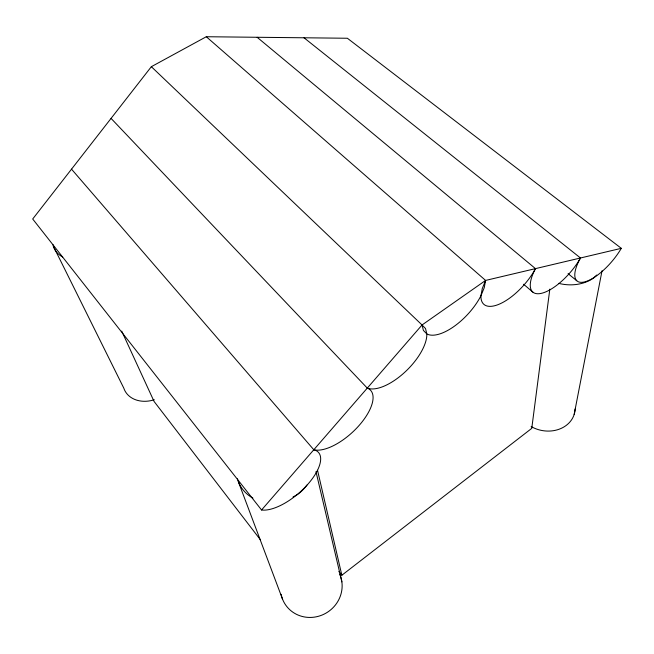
<?xml version="1.0" encoding="UTF-8"?>
<svg xmlns="http://www.w3.org/2000/svg" width="654" height="654" viewBox="0 0 654 654"><rect width="100%" height="100%" fill="white"/><g stroke="black" fill="none" stroke-linecap="round" stroke-linejoin="round"><path stroke-width="0.98" d="M549.826 289.133L531.759 428.354L341.846 575.242L338.829 571.506M206.304 36.73L485.595 280.427L484.262 287.629L480.952 295.714A42.118 18.68 -47 0 1 426.825 333.916A42.248 18.991 -44.9 0 1 404.385 372.6A42.248 18.991 -44.9 0 1 367.286 388.108A41.856 18.5 -42.7 0 1 359.561 424.945A41.856 18.5 -42.7 0 1 313.806 449.756A41.709 17.92 -40.7 0 1 308.238 483.796A41.709 17.92 -40.7 0 1 261.559 509.989L32.7 219L151.344 66.692L206.304 36.73L347.38 38.251L621.3 248.332A37.303 13.898 -49.5 0 1 584.423 281.948A37.303 13.898 -49.5 0 1 580.474 257.987L304.02 37.785M574.163 414.464L602.032 270.756M621.3 248.332L485.595 280.427L482.251 288.618L480.952 295.714A40.752 17.176 -48.4 0 0 501.463 303.137A40.752 17.176 -48.4 0 0 535.471 268.631L257.145 37.278M261.559 509.989L422.051 324.973L485.595 280.427M596.71 275.04L593.865 277.803A35.864 27.092 6.3 0 1 558.696 283.354M293.017 497.015L297.635 494.424A39.248 34.727 -20.7 0 0 306.939 485.047M568.073 273.65L576.754 280.729M523.601 284.253L532.928 292.183M151.344 66.692L422.051 324.973L425.517 328.529L426.825 333.916L423.408 330.45L422.051 324.973M111.066 118.399L367.286 388.108M71.523 169.157L313.806 449.756M260.406 539.771L154.058 401.425L121.718 331.104M53.366 246.264L123.802 388.141A26.969 21.533 -24.5 0 0 154.311 399.749M238.334 481.663L282.479 599.015M315.98 471.632L341.878 581.888M317.533 470.267L341.846 575.242M580.474 257.987A38.929 15.418 -49 0 1 541.569 293.294A38.929 15.418 -49 0 1 535.471 268.631M339.802 574.384A31.261 29.773 -34.1 0 1 320.223 615.741A31.261 29.773 -34.1 0 1 281.114 594.306M252.926 498.144A39.248 34.727 -20.7 0 1 237.377 478.777M575.103 409.044A29.111 24.361 11.8 0 1 531.162 426.547M62.71 256.989A32.765 23.209 -21.1 0 1 52.941 244.571"/></g></svg>
